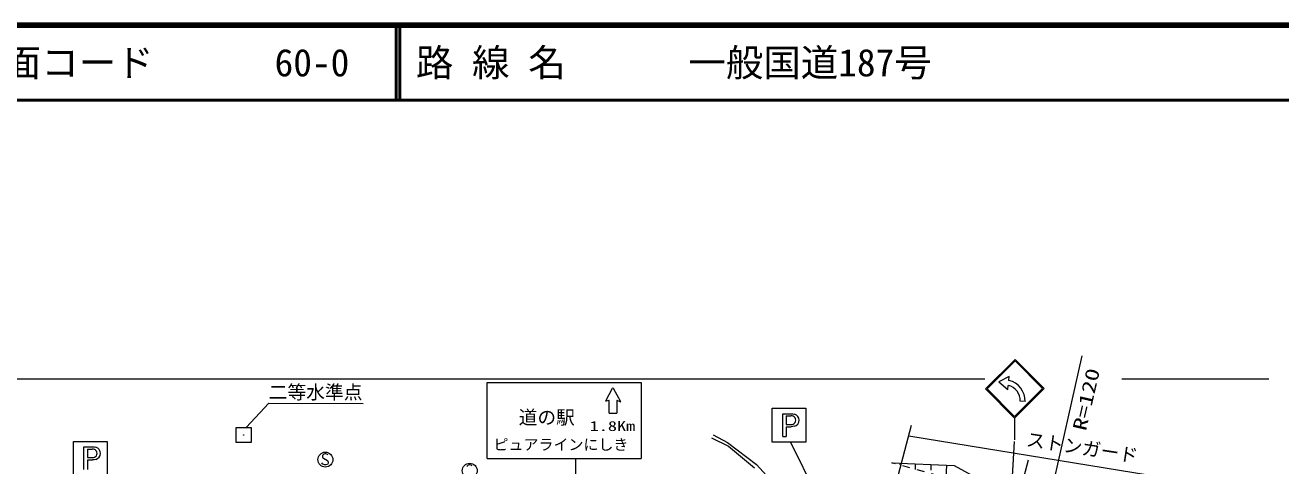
# Model space of a CAD drawing. Units: millimetres, scale not verified. Extents: x 83137 to 723137, y -7377 to 352623.
# Drawn here: x 171369 to 338943, y 293848 to 352623 of the extents above; entities that cross this region are included whole.
import ezdxf
from ezdxf.enums import TextEntityAlignment as Align

# ---------------------------------------------------------------- set-up
doc = ezdxf.new("R2010")
doc.units = ezdxf.units.MM
doc.header["$LTSCALE"] = 1000
doc.linetypes.add('USER3', pattern=[3, 2.25, -0.75])
doc.linetypes.add('USER4', pattern=[2, 1, -1])
for name, color, linetype, lineweight in [('M-TTL', 2, 'Continuous', 140), ('M-TTL-LINE', 7, 'Continuous', 50), ('S-BGD', 1, 'Continuous', 13), ('S-BGD-HTXT', 6, 'Continuous', 13)]:
    doc.layers.add(name, color=color, linetype=linetype, lineweight=lineweight)
doc.layers.add('M-TTL-TXT', color=7, linetype='Continuous')
doc.styles.add('ＭＳ ゴシック', font='')
doc.styles.get('ＭＳ ゴシック').set_extended_font_data('MS Gothic')

msp = doc.modelspace()

# ---------------------------------------------------------------- linework, layer by layer
at = {"layer": 'M-TTL'}
msp.add_line((723137, 352623), (83137, 352623), dxfattribs=at)
at = {"layer": 'M-TTL-LINE'}
for p, q in [((220887, 352623), (220887, 342623)), ((221387, 352623), (221387, 342623)), ((83137, 342623), (723137, 342623))]:
    msp.add_line(p, q, dxfattribs=at)
at = {"layer": 'S-BGD'}
for p, q in [((303489, 308053), (299536, 304100)), ((299748, 304100), (303489, 307840)), ((307358, 304183), (303489, 308053)), ((303489, 307840), (307146, 304183)), ((302675, 305744), (301310, 305044)), ((301310, 305044), (302509, 304017)), ((302642, 305246), (302675, 305744)), ((233045, 294822), (233045, 304955)), ((233045, 304955), (253580, 304955)), ((248860, 302515), (249773, 304197)), ((249836, 304198), (250803, 302434)), ((253580, 304955), (253580, 294822)), ((299536, 304100), (303406, 300230)), ((303406, 300442), (299748, 304100)), ((302509, 304017), (302542, 304582)), ((303406, 300230), (307358, 304183)), ((307146, 304183), (303406, 300442)), ((200875, 298966), (203879, 302208)), ((203879, 302208), (216463, 302155)), ((249247, 302563), (248901, 302463)), ((249293, 300855), (249293, 302528)), ((250314, 302514), (250314, 300855)), ((250757, 302383), (250364, 302547)), ((304801, 302422), (304170, 302456)), ((249293, 300855), (250314, 300855)), ((271068, 297025), (271068, 301525)), ((271068, 301525), (275568, 301525)), ((272461, 297778), (272461, 300808)), ((272461, 300808), (273577, 300808)), ((272937, 300512), (272937, 299370)), ((272937, 300512), (273549, 300512)), ((273577, 300808), (273820, 300789)), ((273820, 300789), (274055, 300745)), ((275568, 301525), (275568, 297025)), ((303406, 300230), (303406, 297322)), ((199525, 296950), (199525, 298950)), ((199525, 298950), (201525, 298950)), ((201525, 298950), (201525, 296950)), ((272937, 299370), (273549, 299370)), ((272937, 299075), (272937, 297778)), ((272937, 299075), (273577, 299075)), ((273801, 299085), (273577, 299075)), ((274026, 299132), (273801, 299085)), ((289627, 299224), (284954, 281588)), ((177830, 292601), (177830, 297101)), ((177830, 297101), (182330, 297101)), ((182330, 297101), (182330, 292601)), ((201525, 296950), (199525, 296950)), ((262947, 297604), (265219, 296485)), ((263185, 297976), (265083, 296959)), ((265083, 296959), (268948, 294010)), ((275568, 297025), (271068, 297025)), ((272461, 297778), (272937, 297778)), ((283598, 276842), (273484, 297070)), ((301953, 272721), (303406, 297098)), ((179223, 293354), (179223, 296384)), ((179223, 296384), (180340, 296384)), ((179699, 296088), (179699, 294946)), ((179699, 296088), (180312, 296088)), ((179699, 294946), (180312, 294946)), ((180340, 296384), (180583, 296365)), ((180583, 296365), (180817, 296321)), ((211059, 295218), (211054, 295103)), ((211054, 295103), (211059, 295028)), ((211124, 295328), (211059, 295218)), ((211059, 295028), (211099, 294928)), ((211234, 295403), (211124, 295328)), ((211364, 295438), (211234, 295403)), ((211519, 295438), (211364, 295438)), ((211624, 295418), (211519, 295438)), ((211699, 295383), (211624, 295418)), ((211754, 295323), (211699, 295383)), ((265219, 296485), (268710, 293570)), ((179699, 294651), (179699, 293354)), ((179699, 294651), (180340, 294651)), ((180563, 294660), (180340, 294651)), ((180789, 294707), (180563, 294660)), ((211039, 294128), (210969, 294243)), ((211119, 294053), (211039, 294128)), ((211099, 294928), (211169, 294873)), ((211214, 294008), (211119, 294053)), ((211169, 294873), (211714, 294558)), ((211314, 293993), (211214, 294008)), ((211544, 293993), (211314, 293993)), ((211699, 294038), (211544, 293993)), ((211769, 294128), (211699, 294038)), ((211714, 294558), (211774, 294468)), ((211804, 294223), (211769, 294128)), ((211774, 294468), (211814, 294343)), ((211814, 294343), (211804, 294223)), ((230381, 293857), (230316, 293747)), ((230491, 293932), (230381, 293857)), ((230621, 293967), (230491, 293932)), ((230776, 293967), (230621, 293967)), ((230881, 293947), (230776, 293967)), ((230956, 293912), (230881, 293947)), ((231011, 293852), (230956, 293912)), ((233045, 294822), (253580, 294822)), ((244834, 294784), (244834, 290644)), ((268948, 294010), (279626, 282417)), ((287034, 294257), (295366, 293878)), ((288076, 294209), (288068, 294028)), ((290159, 294115), (290124, 293354)), ((292242, 294020), (292209, 293289)), ((294325, 293925), (294249, 292248)), ((295366, 293878), (304132, 289117))]:
    msp.add_line(p, q, dxfattribs=at)
at = {"layer": 'S-BGD', "linetype": 'USER4'}
msp.add_line((295231, 291984), (287034, 294257), dxfattribs=at)
at = {"layer": 'S-BGD', "linetype": 'USER3'}
msp.add_line((305211, 294628), (299863, 273650), dxfattribs=at)
at = {"layer": 'S-BGD'}
for centre, radius in [((200525, 297950), 30), ((211444, 294678), 995), ((230701, 293207), 995)]:
    msp.add_circle(centre, radius, dxfattribs=at)
for centre, radius, start, end in [((302015, 302529), 2788, 357.80914, 77.00156), ((249805, 304180), 36, 28.71979, 151.50226), ((302082, 302543), 2090, 357.60504, 77.27209), ((248891, 302497), 36, 151.50226, 286.11285), ((249257, 302528), 36, 360, 106.11285), ((250350, 302514), 36, 67.39017, 180), ((250771, 302417), 36, 247.39014, 28.71979), ((273633, 299941), 577, 261.59277, 98.4072), ((273824, 299942), 836, 284.01482, 73.96793), ((180396, 295517), 577, 261.59277, 98.4072), ((180587, 295518), 836, 284.01482, 73.96793)]:
    msp.add_arc(centre, radius, start, end, dxfattribs=at)
at = {"layer": 'S-BGD-HTXT'}
for p, q in [((303253, 267902), (312437, 308506)), ((138284, 305476), (299442, 305476)), ((317699, 305476), (337343, 305476)), ((289303, 297865), (323409, 292310))]:
    msp.add_line(p, q, dxfattribs=at)

# ---------------------------------------------------------------- texts
at = {"layer": 'M-TTL-TXT', "style": 'ＭＳ ゴシック'}
for s, p in [('図面コード', (163517, 347623)), ('60-0', (204658, 347623)), ('路 線 名', (223517, 347623)), ('一般国道187号', (259871, 347623))]:
    msp.add_text(s, height=3666, dxfattribs=at).set_placement(p, align=Align.MIDDLE_LEFT)
at = {"layer": 'S-BGD', "style": 'ＭＳ ゴシック'}
for s, height, p in [('二等水準点', 1833, (203879, 302208)), ('道の駅', 1833, (237231, 298850)), ('ピュアラインにしき', 1466, (233874, 295516))]:
    msp.add_text(s, height=height, dxfattribs=at).set_placement(p, align=Align.BOTTOM_LEFT)
at = {"layer": 'S-BGD', "style": 'ＭＳ ゴシック', "width": 1.35}
msp.add_text('1.8Km', height=1320, dxfattribs=at).set_placement((246712, 298102), align=Align.BOTTOM_LEFT)
at = {"layer": 'S-BGD-HTXT', "style": 'ＭＳ ゴシック', "width": 1.35}
msp.add_text('R=120', height=1833, rotation=77, dxfattribs=at).set_placement((313456, 298291), align=Align.BOTTOM_LEFT)
at = {"layer": 'S-BGD-HTXT', "style": 'ＭＳ ゴシック'}
msp.add_text('ストンガード', height=1833, rotation=351.3, dxfattribs=at).set_placement((304796, 295977), align=Align.BOTTOM_LEFT)

doc.saveas('drawing.dxf')
